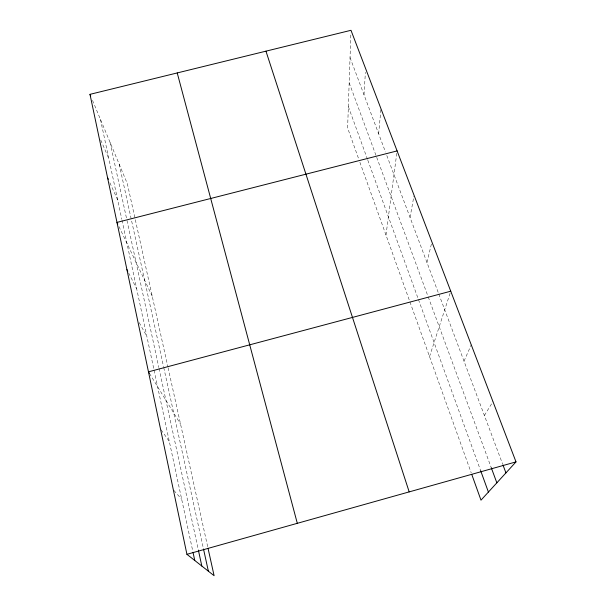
<?xml version="1.0" encoding="UTF-8"?>
<svg xmlns="http://www.w3.org/2000/svg" width="606" height="606" viewBox="0 0 606 606"><rect width="100%" height="100%" fill="white"/><g stroke="black" fill="none" stroke-linecap="round" stroke-linejoin="round"><path stroke-width="0.45" stroke-dasharray="3.03 2.27" d="M350.813 35.004L347.617 128.01L358.631 158.749M364.009 94.809L365.388 72.326M378.644 133.774L380.886 109.663M385.992 235.083L397.097 150.917M410.057 217.456L413.89 196.192M426.95 262.459L431.699 242.855M429.533 356.586L450.455 292.092M464.007 361.184L471.248 344.822M484.383 415.466L492.966 401.619M173.93 490.474L181.671 499.238M161.082 429.843L169.301 441.41M149.432 373.402L180.55 424.109M139.206 322.589L146.857 336.436M128.616 272.905L136.645 288.661M118.965 226.568L152.227 296.16M109.875 182.739L117.678 199.95M100.755 140.031L108.853 158.696M92.513 100.369L127.328 183.641L167.877 366.857M350.041 57.585L385.492 152.023M386.795 155.5L438.464 293.137M438.797 294.016L502.624 464.06M349.17 82.78L427.904 296.069M428.23 296.948L491.299 467.802M348.352 106.641L367.486 159.31M367.804 160.181L480.672 470.756M359.888 162.256L471.21 472.869M168.082 367.766L207.828 547.354M119.185 164.158L163.544 366.63M163.741 367.531L203.298 548.066M110.072 142.365L126.593 218.675M126.987 220.493L158.833 367.509M159.03 368.418L198.42 550.324M100.437 119.329L121.806 219.281M122.003 220.205L153.901 369.357M154.091 370.274L192.814 551.346"/><path stroke-width="0.91" d="M208.025 548.271L214.1 575.7L186.928 554.323L89.991 94.339L350.98 30.3L516.009 461.886L480.99 500.162L471.839 474.634M186.928 554.323L516.009 461.886M450.743 291.206L148.47 371.834L149.432 373.402M397.097 150.917L116.981 222.402L117.776 224.069M126.919 269.587L127.768 271.246M107.527 177.581L108.315 179.3M89.991 94.339L90.711 96.059M502.957 464.938L505.942 472.892M491.299 467.802L496.852 482.83M480.672 470.756L488.406 492.057M265.958 51.162L409.186 491.89M177.225 72.932L297.311 523.319M203.502 548.991L208.366 571.185M198.42 550.324L201.828 566.042M193.003 552.263L194.768 560.489"/></g></svg>
